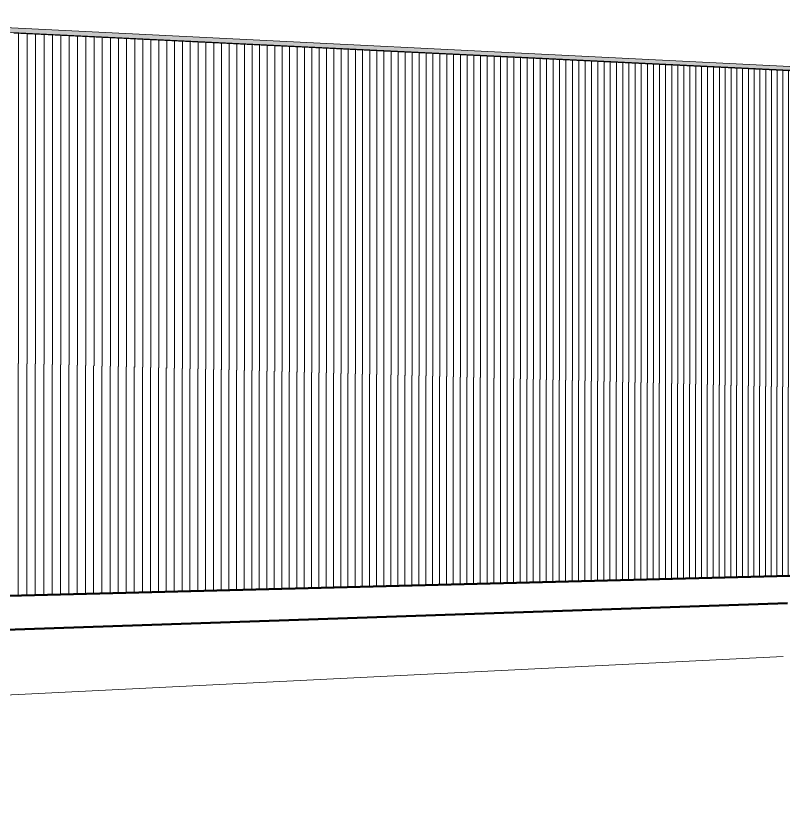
# Model space of a CAD drawing. Header units: inches. Extents: x 31155.6 to 31160.43, y 58.98 to 66.18.
# Drawn here: x 31157.6977 to 31157.9562, y 65.889 to 66.1583 of the extents above; entities that cross this region are included whole.
import ezdxf

# ---------------------------------------------------------------- set-up
doc = ezdxf.new("R2010")
doc.units = ezdxf.units.IN
doc.header["$MEASUREMENT"] = 0
doc.linetypes.add('Center 1_4_', pattern=[0.53125, 0.25, -0.09375, 0.09375, -0.09375])
doc.linetypes.add('Hidden', pattern=[0.28125, 0.1875, -0.09375])
for name, color, linetype, lineweight in [('A-PROP-SBCK', 71, 'Hidden', 50), ('A-ROOF', 132, 'Continuous', 13), ('A-WALL-PATT', 111, 'Continuous', 13), ('C-TOPO', 7, 'Continuous', 9), ('L-SITE-WALL', 31, 'Continuous', 13), ('PROP', 3, 'Center 1_4_', 9)]:
    doc.layers.add(name, color=color, linetype=linetype, lineweight=lineweight)

# ---------------------------------------------------------------- blocks, each defined once
blk = doc.blocks.new('FP_54-Looking North West')
at = {"layer": 'A-WALL-PATT', "lineweight": 9}
for p, q in [((-3322.55566, 66.04225), (-3322.55566, 66.1525)), ((-3322.55282, 66.04216), (-3322.55282, 66.15236)), ((-3322.54999, 66.04207), (-3322.54999, 66.15222)), ((-3322.54716, 66.04198), (-3322.54716, 66.15208)), ((-3322.54436, 66.0419), (-3322.54436, 66.15195)), ((-3322.54156, 66.04181), (-3322.54156, 66.15181)), ((-3322.53877, 66.04173), (-3322.53877, 66.15168)), ((-3322.53599, 66.04164), (-3322.53599, 66.15154)), ((-3322.53323, 66.04156), (-3322.53323, 66.15141)), ((-3322.53048, 66.04147), (-3322.53048, 66.15127)), ((-3322.52774, 66.04139), (-3322.52774, 66.15114)), ((-3322.52501, 66.0413), (-3322.52501, 66.15101)), ((-3322.52229, 66.04122), (-3322.52229, 66.15088)), ((-3322.51958, 66.04114), (-3322.51958, 66.15075)), ((-3322.51688, 66.04105), (-3322.51688, 66.15061)), ((-3322.51419, 66.04097), (-3322.51419, 66.15048)), ((-3322.51152, 66.04089), (-3322.51152, 66.15035)), ((-3322.50885, 66.04081), (-3322.50885, 66.15022)), ((-3322.5062, 66.04072), (-3322.5062, 66.1501)), ((-3322.50355, 66.04064), (-3322.50355, 66.14997)), ((-3322.50092, 66.04056), (-3322.50092, 66.14984)), ((-3322.4983, 66.04048), (-3322.4983, 66.14971)), ((-3322.49569, 66.0404), (-3322.49569, 66.14959)), ((-3322.49308, 66.04032), (-3322.49308, 66.14946)), ((-3322.49049, 66.04024), (-3322.49049, 66.14933)), ((-3322.48791, 66.04016), (-3322.48791, 66.14921)), ((-3322.48534, 66.04008), (-3322.48534, 66.14908)), ((-3322.48278, 66.04), (-3322.48278, 66.14896)), ((-3322.48023, 66.03993), (-3322.48023, 66.14884)), ((-3322.47768, 66.03985), (-3322.47768, 66.14871)), ((-3322.47515, 66.03977), (-3322.47515, 66.14859)), ((-3322.47263, 66.03969), (-3322.47263, 66.14847)), ((-3322.47012, 66.03961), (-3322.47012, 66.14835)), ((-3322.46762, 66.03954), (-3322.46762, 66.14822)), ((-3322.46513, 66.03946), (-3322.46513, 66.1481)), ((-3322.46264, 66.03938), (-3322.46264, 66.14798)), ((-3322.46017, 66.03931), (-3322.46017, 66.14786)), ((-3322.45771, 66.03923), (-3322.45771, 66.14774)), ((-3322.45525, 66.03916), (-3322.45525, 66.14762)), ((-3322.45281, 66.03908), (-3322.45281, 66.14751)), ((-3322.45037, 66.03901), (-3322.45037, 66.14739)), ((-3322.44795, 66.03893), (-3322.44795, 66.14727)), ((-3322.44553, 66.03886), (-3322.44553, 66.14715)), ((-3322.44312, 66.03878), (-3322.44312, 66.14704)), ((-3322.44073, 66.03871), (-3322.44073, 66.14692)), ((-3322.43834, 66.03864), (-3322.43834, 66.1468)), ((-3322.43596, 66.03856), (-3322.43596, 66.14669)), ((-3322.43359, 66.03849), (-3322.43359, 66.14657)), ((-3322.43122, 66.03842), (-3322.43122, 66.14646)), ((-3322.42887, 66.03835), (-3322.42887, 66.14634)), ((-3322.42653, 66.03827), (-3322.42653, 66.14623)), ((-3322.42419, 66.0382), (-3322.42419, 66.14612)), ((-3322.42186, 66.03813), (-3322.42186, 66.146)), ((-3322.41955, 66.03806), (-3322.41955, 66.14589)), ((-3322.41724, 66.03799), (-3322.41724, 66.14578)), ((-3322.41494, 66.03792), (-3322.41494, 66.14567)), ((-3322.41264, 66.03785), (-3322.41264, 66.14556)), ((-3322.41036, 66.03778), (-3322.41036, 66.14545)), ((-3322.40808, 66.03771), (-3322.40808, 66.14534)), ((-3322.40582, 66.03764), (-3322.40582, 66.14523)), ((-3322.40356, 66.03757), (-3322.40356, 66.14512)), ((-3322.40131, 66.0375), (-3322.40131, 66.14501)), ((-3322.39907, 66.03743), (-3322.39907, 66.1449)), ((-3322.39683, 66.03736), (-3322.39683, 66.14479)), ((-3322.39461, 66.03729), (-3322.39461, 66.14468)), ((-3322.39239, 66.03722), (-3322.39239, 66.14458)), ((-3322.39018, 66.03716), (-3322.39018, 66.14447)), ((-3322.38798, 66.03709), (-3322.38798, 66.14436)), ((-3322.38579, 66.03702), (-3322.38579, 66.14425)), ((-3322.3836, 66.03695), (-3322.3836, 66.14415)), ((-3322.38142, 66.03689), (-3322.38142, 66.14404)), ((-3322.37925, 66.03682), (-3322.37925, 66.14394)), ((-3322.37709, 66.03675), (-3322.37709, 66.14383)), ((-3322.37494, 66.03669), (-3322.37494, 66.14373)), ((-3322.37279, 66.03662), (-3322.37279, 66.14362)), ((-3322.37066, 66.03656), (-3322.37066, 66.14352)), ((-3322.36852, 66.03649), (-3322.36852, 66.14342)), ((-3322.3664, 66.03642), (-3322.3664, 66.14331)), ((-3322.36429, 66.03636), (-3322.36429, 66.14321)), ((-3322.36218, 66.03629), (-3322.36218, 66.14311)), ((-3322.36008, 66.03623), (-3322.36008, 66.14301)), ((-3322.35798, 66.03617), (-3322.35798, 66.14291)), ((-3322.3559, 66.0361), (-3322.3559, 66.1428)), ((-3322.35382, 66.03604), (-3322.35382, 66.1427)), ((-3322.35175, 66.03597), (-3322.35175, 66.1426)), ((-3322.34969, 66.03591), (-3322.34969, 66.1425)), ((-3322.34763, 66.03585), (-3322.34763, 66.1424)), ((-3322.34558, 66.03578), (-3322.34558, 66.1423)), ((-3322.34354, 66.03572), (-3322.34354, 66.14221)), ((-3322.34151, 66.03566), (-3322.34151, 66.14211)), ((-3322.33948, 66.0356), (-3322.33948, 66.14201)), ((-3322.33746, 66.03553), (-3322.33746, 66.14191)), ((-3322.33544, 66.03547), (-3322.33544, 66.14181)), ((-3322.33344, 66.03541), (-3322.33344, 66.14172)), ((-3322.33144, 66.03535), (-3322.33144, 66.14162)), ((-3322.32945, 66.03529), (-3322.32945, 66.14152)), ((-3322.32746, 66.03523), (-3322.32746, 66.14143)), ((-3322.32548, 66.03517), (-3322.32548, 66.14133)), ((-3322.32351, 66.0351), (-3322.32351, 66.14123)), ((-3322.32154, 66.03504), (-3322.32154, 66.14114)), ((-3322.31959, 66.03498), (-3322.31959, 66.14104)), ((-3322.31763, 66.03492), (-3322.31763, 66.14095)), ((-3322.31569, 66.03486), (-3322.31569, 66.14085)), ((-3322.31375, 66.0348), (-3322.31375, 66.14076)), ((-3322.31182, 66.03475), (-3322.31182, 66.14067)), ((-3322.30989, 66.03469), (-3322.30989, 66.14057)), ((-3322.30798, 66.03463), (-3322.30798, 66.14048)), ((-3322.30606, 66.03457), (-3322.30606, 66.14039)), ((-3322.30416, 66.03451), (-3322.30416, 66.14029)), ((-3322.30226, 66.03445), (-3322.30226, 66.1402)), ((-3322.30037, 66.03439), (-3322.30037, 66.14011)), ((-3322.29848, 66.03433), (-3322.29848, 66.14002))]:
    blk.add_line(p, q, dxfattribs=at)
blk = doc.blocks.new('FP_55-Looking North West')
at = {"layer": 'A-WALL-PATT', "lineweight": 9}
for p, q in [((-3322.5558, 65.9647), (-3322.5558, 66.04225)), ((-3322.55295, 65.96478), (-3322.55295, 66.04216)), ((-3322.55012, 65.96485), (-3322.55012, 66.04208)), ((-3322.5473, 65.96492), (-3322.5473, 66.04199)), ((-3322.54449, 65.96499), (-3322.54449, 66.0419)), ((-3322.54169, 65.96506), (-3322.54169, 66.04182)), ((-3322.5389, 65.96514), (-3322.5389, 66.04173)), ((-3322.53612, 65.96521), (-3322.53612, 66.04165)), ((-3322.53336, 65.96528), (-3322.53336, 66.04156)), ((-3322.53061, 65.96535), (-3322.53061, 66.04148)), ((-3322.52786, 65.96542), (-3322.52786, 66.04139)), ((-3322.52513, 65.96549), (-3322.52513, 66.04131)), ((-3322.52241, 65.96556), (-3322.52241, 66.04122)), ((-3322.5197, 65.96563), (-3322.5197, 66.04114)), ((-3322.51701, 65.9657), (-3322.51701, 66.04106)), ((-3322.51432, 65.96577), (-3322.51432, 66.04097)), ((-3322.51164, 65.96584), (-3322.51164, 66.04089)), ((-3322.50898, 65.96591), (-3322.50898, 66.04081)), ((-3322.50632, 65.96597), (-3322.50632, 66.04073)), ((-3322.50368, 65.96604), (-3322.50368, 66.04065)), ((-3322.50104, 65.96611), (-3322.50104, 66.04057)), ((-3322.49842, 65.96618), (-3322.49842, 66.04049)), ((-3322.49581, 65.96624), (-3322.49581, 66.0404)), ((-3322.4932, 65.96631), (-3322.4932, 66.04032)), ((-3322.49061, 65.96638), (-3322.49061, 66.04025)), ((-3322.48803, 65.96644), (-3322.48803, 66.04017)), ((-3322.48546, 65.96651), (-3322.48546, 66.04009)), ((-3322.4829, 65.96658), (-3322.4829, 66.04001)), ((-3322.48035, 65.96664), (-3322.48035, 66.03993)), ((-3322.4778, 65.96671), (-3322.4778, 66.03985)), ((-3322.47527, 65.96677), (-3322.47527, 66.03977)), ((-3322.47275, 65.96684), (-3322.47275, 66.0397)), ((-3322.47024, 65.9669), (-3322.47024, 66.03962)), ((-3322.46774, 65.96697), (-3322.46774, 66.03954)), ((-3322.46524, 65.96703), (-3322.46524, 66.03946)), ((-3322.46276, 65.96709), (-3322.46276, 66.03939)), ((-3322.46029, 65.96716), (-3322.46029, 66.03931)), ((-3322.45782, 65.96722), (-3322.45782, 66.03924)), ((-3322.45537, 65.96728), (-3322.45537, 66.03916)), ((-3322.45292, 65.96735), (-3322.45292, 66.03909)), ((-3322.45049, 65.96741), (-3322.45049, 66.03901)), ((-3322.44806, 65.96747), (-3322.44806, 66.03894)), ((-3322.44564, 65.96753), (-3322.44564, 66.03886)), ((-3322.44324, 65.96759), (-3322.44324, 66.03879)), ((-3322.44084, 65.96766), (-3322.44084, 66.03871)), ((-3322.43845, 65.96772), (-3322.43845, 66.03864)), ((-3322.43607, 65.96778), (-3322.43607, 66.03857)), ((-3322.4337, 65.96784), (-3322.4337, 66.03849)), ((-3322.43133, 65.9679), (-3322.43133, 66.03842)), ((-3322.42898, 65.96796), (-3322.42898, 66.03835)), ((-3322.42664, 65.96802), (-3322.42664, 66.03828)), ((-3322.4243, 65.96808), (-3322.4243, 66.03821)), ((-3322.42197, 65.96814), (-3322.42197, 66.03813)), ((-3322.41965, 65.9682), (-3322.41965, 66.03806)), ((-3322.41734, 65.96826), (-3322.41734, 66.03799)), ((-3322.41504, 65.96832), (-3322.41504, 66.03792)), ((-3322.41275, 65.96838), (-3322.41275, 66.03785)), ((-3322.41047, 65.96844), (-3322.41047, 66.03778)), ((-3322.40819, 65.9685), (-3322.40819, 66.03771)), ((-3322.40592, 65.96855), (-3322.40592, 66.03764)), ((-3322.40366, 65.96861), (-3322.40366, 66.03757)), ((-3322.40141, 65.96867), (-3322.40141, 66.0375)), ((-3322.39917, 65.96873), (-3322.39917, 66.03743)), ((-3322.39694, 65.96878), (-3322.39694, 66.03736)), ((-3322.39471, 65.96884), (-3322.39471, 66.0373)), ((-3322.39249, 65.9689), (-3322.39249, 66.03723)), ((-3322.39028, 65.96896), (-3322.39028, 66.03716)), ((-3322.38808, 65.96901), (-3322.38808, 66.03709)), ((-3322.38589, 65.96907), (-3322.38589, 66.03702)), ((-3322.3837, 65.96912), (-3322.3837, 66.03696)), ((-3322.38153, 65.96918), (-3322.38153, 66.03689)), ((-3322.37936, 65.96924), (-3322.37936, 66.03682)), ((-3322.37719, 65.96929), (-3322.37719, 66.03676)), ((-3322.37504, 65.96935), (-3322.37504, 66.03669)), ((-3322.37289, 65.9694), (-3322.37289, 66.03662)), ((-3322.37076, 65.96946), (-3322.37076, 66.03656)), ((-3322.36862, 65.96951), (-3322.36862, 66.03649)), ((-3322.3665, 65.96957), (-3322.3665, 66.03643)), ((-3322.36438, 65.96962), (-3322.36438, 66.03636)), ((-3322.36228, 65.96968), (-3322.36228, 66.0363)), ((-3322.36018, 65.96973), (-3322.36018, 66.03623)), ((-3322.35808, 65.96978), (-3322.35808, 66.03617)), ((-3322.356, 65.96984), (-3322.356, 66.0361)), ((-3322.35392, 65.96989), (-3322.35392, 66.03604)), ((-3322.35185, 65.96994), (-3322.35185, 66.03598)), ((-3322.34978, 65.97), (-3322.34978, 66.03591)), ((-3322.34773, 65.97005), (-3322.34773, 66.03585)), ((-3322.34568, 65.9701), (-3322.34568, 66.03579)), ((-3322.34364, 65.97015), (-3322.34364, 66.03572)), ((-3322.3416, 65.97021), (-3322.3416, 66.03566)), ((-3322.33957, 65.97026), (-3322.33957, 66.0356)), ((-3322.33755, 65.97031), (-3322.33755, 66.03554)), ((-3322.33554, 65.97036), (-3322.33554, 66.03547)), ((-3322.33353, 65.97041), (-3322.33353, 66.03541)), ((-3322.33153, 65.97047), (-3322.33153, 66.03535)), ((-3322.32954, 65.97052), (-3322.32954, 66.03529)), ((-3322.32755, 65.97057), (-3322.32755, 66.03523)), ((-3322.32557, 65.97062), (-3322.32557, 66.03517)), ((-3322.3236, 65.97067), (-3322.3236, 66.03511)), ((-3322.32164, 65.97072), (-3322.32164, 66.03505)), ((-3322.31968, 65.97077), (-3322.31968, 66.03499)), ((-3322.31773, 65.97082), (-3322.31773, 66.03493)), ((-3322.31578, 65.97087), (-3322.31578, 66.03487)), ((-3322.31384, 65.97092), (-3322.31384, 66.03481)), ((-3322.31191, 65.97097), (-3322.31191, 66.03475)), ((-3322.30998, 65.97102), (-3322.30998, 66.03469)), ((-3322.30807, 65.97107), (-3322.30807, 66.03463)), ((-3322.30615, 65.97112), (-3322.30615, 66.03457)), ((-3322.30425, 65.97117), (-3322.30425, 66.03451)), ((-3322.30235, 65.97122), (-3322.30235, 66.03445)), ((-3322.30046, 65.97126), (-3322.30046, 66.0344)), ((-3322.29857, 65.97131), (-3322.29857, 66.03434))]:
    blk.add_line(p, q, dxfattribs=at)

msp = doc.modelspace()

# ---------------------------------------------------------------- hatches: boundary and pattern name
at = {"layer": 'A-ROOF'}
msp.add_hatch(color=256, dxfattribs=at).paths.add_polyline_path([(31157.9562, 66.14023), (31157.9562, 66.14148), (31157.61822, 66.15832), (31157.61822, 66.15669), (31157.88608, 66.14364)], flags=0)

# ---------------------------------------------------------------- linework, layer by layer
at = {"layer": 'A-PROP-SBCK', "linetype": 'Continuous'}
for p, q in [((31157.9562, 65.97126), (31156.83893, 65.94248)), ((31157.95542, 65.96209), (31156.84049, 65.92423))]:
    msp.add_line(p, q, dxfattribs=at)
at = {"layer": 'A-ROOF'}
for p, q in [((31157.61822, 66.15832), (31157.9562, 66.14148)), ((31157.9562, 66.14023), (31157.61822, 66.15669))]:
    msp.add_line(p, q, dxfattribs=at)
at = {"layer": 'C-TOPO'}
for p, q in [((31157.95621, 65.97132), (31157.50735, 65.95978)), ((31157.50735, 65.95978), (31157.95621, 65.97132))]:
    msp.add_line(p, q, dxfattribs=at)
at = {"layer": 'L-SITE-WALL'}
for p, q in [((31157.95621, 66.14), (31157.69696, 66.15257)), ((31157.69696, 65.96467), (31157.95621, 65.97133))]:
    msp.add_line(p, q, dxfattribs=at)
at = {"layer": 'PROP', "linetype": 'Continuous'}
msp.add_line((31157.95391, 65.94433), (31156.84349, 65.88903), dxfattribs=at)

# ---------------------------------------------------------------- block references
at = {"layer": 'L-SITE-WALL', "lineweight": 9}
for name in ['FP_54-Looking North West', 'FP_55-Looking North West']:
    msp.add_blockref(name, (34480.25418, 0), dxfattribs=at)

doc.saveas('drawing.dxf')
